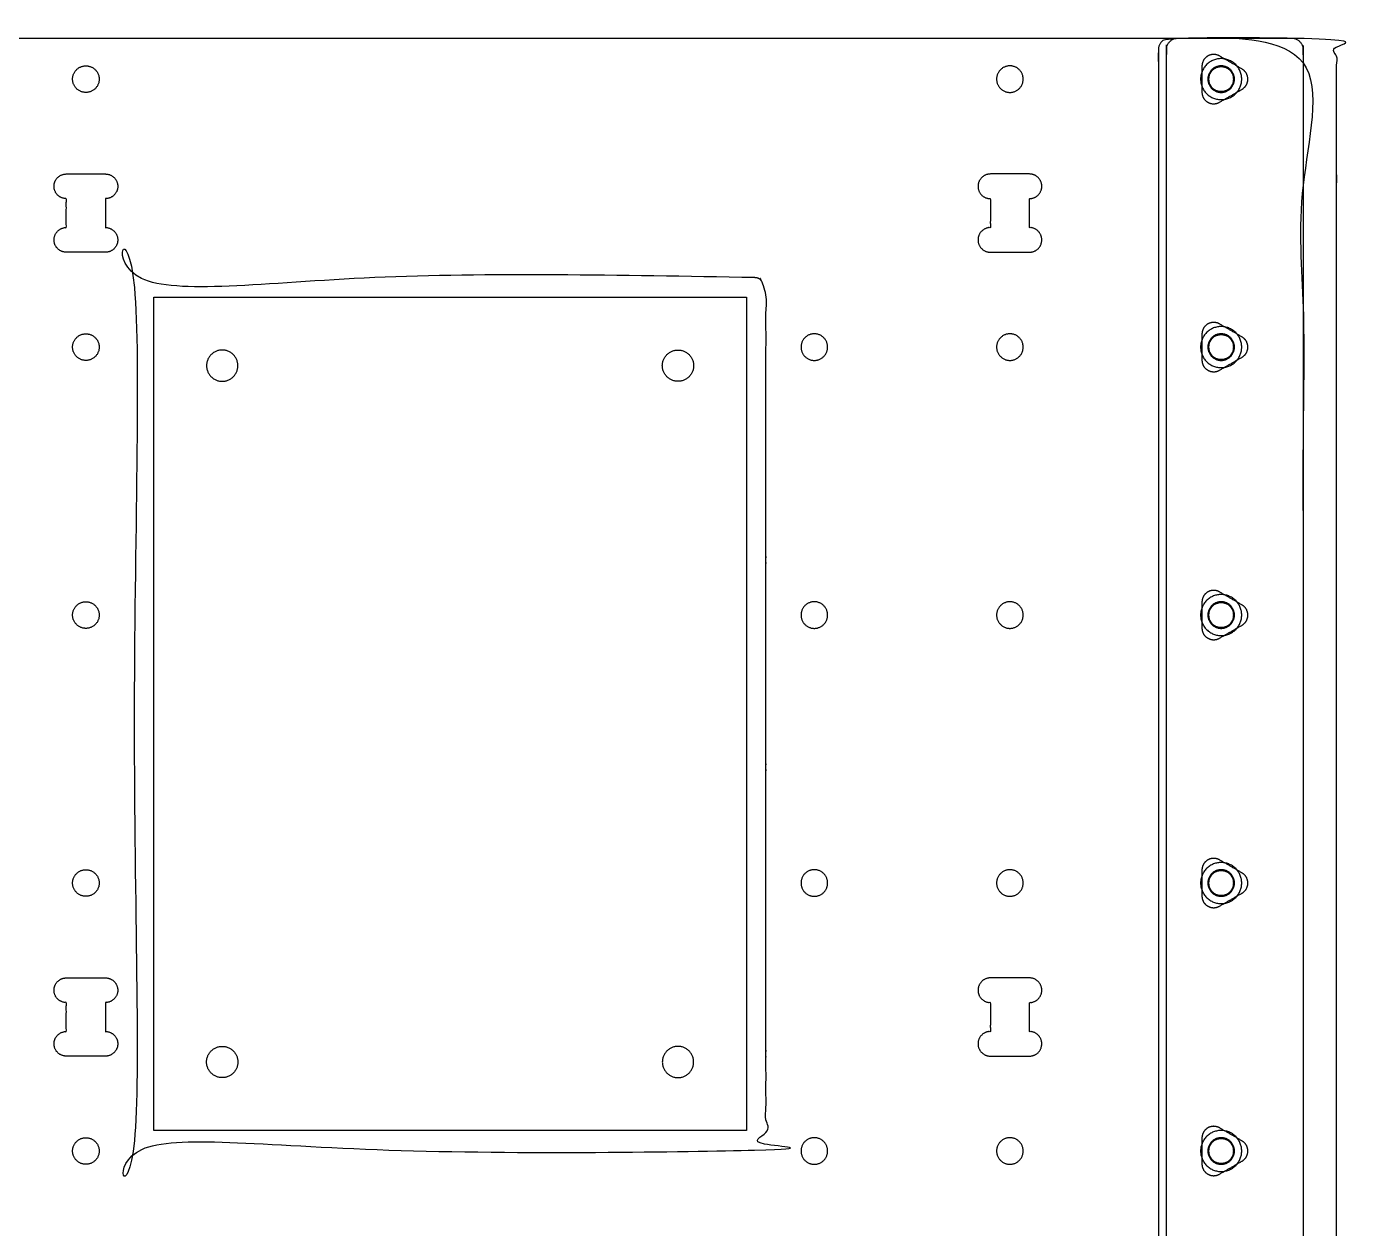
# Model space of a CAD drawing. Header units: millimetres. Extents: x -5 to 580, y 325 to 896.
# Drawn here: x 216.8 to 558.7, y 588.8 to 895.9 of the extents above; entities that cross this region are included whole.
import ezdxf

# ---------------------------------------------------------------- set-up
doc = ezdxf.new("R2010")
doc.units = ezdxf.units.MM
doc.header["$MEASUREMENT"] = 0
for name, color, linetype, true_color in [('Machine bed', 18, 'Continuous', 0x000000), ('Y foundations', 18, 'Continuous', 0x000000), ('Y plates', 18, 'Continuous', 0x000000)]:
    doc.layers.add(name, color=color, linetype=linetype, true_color=true_color)

msp = doc.modelspace()

# ---------------------------------------------------------------- linework, layer by layer
at = {"layer": 'Machine bed'}
msp.add_lwpolyline([(400.75, 826.75), (400.75, 613.75), (249.25, 613.75), (249.25, 826.75)], close=True, dxfattribs=at)
for points, weights, knots in [([(279.9, 401), (282.13, 403.23), (284.35, 401), (350, 401), (415.65, 401), (417.87, 403.23), (420.1, 401), (422.33, 398.77), (420.1, 396.55), (420.1, 394.27), (420.1, 392), (420.1, 391.5), (420.6, 391.5), (425.1, 391.5), (439.6, 391.5), (440.1, 391.5), (440.1, 392), (440.1, 394.27), (440.1, 396.55), (437.87, 398.77), (440.1, 401), (442.33, 403.23), (444.55, 401), (468.1, 401), (491.65, 401), (493.87, 403.23), (496.1, 401), (498.33, 398.77), (496.1, 396.55), (496.1, 394.27), (496.1, 392), (496.1, 391.5), (496.6, 391.5), (511.1, 391.5), (515.6, 391.5), (516.1, 391.5), (516.1, 392), (516.1, 394.27), (516.1, 396.55), (513.87, 398.77), (516.1, 401), (518.33, 403.23), (520.55, 401), (525.8, 401), (543.05, 401), (543.05, 645.5), (543.05, 890), (543.05, 893), (540.05, 893), (350, 893), (159.95, 893), (156.95, 893), (156.95, 890), (156.95, 645.5), (156.95, 401), (162.2, 401), (179.45, 401), (181.67, 403.23), (183.9, 401), (186.13, 398.77), (183.9, 396.55), (183.9, 394.27), (183.9, 392), (183.9, 391.5), (184.4, 391.5), (188.9, 391.5), (203.4, 391.5), (203.9, 391.5), (203.9, 392), (203.9, 394.27), (203.9, 396.55), (201.67, 398.77), (203.9, 401), (206.13, 403.23), (208.35, 401), (231.9, 401), (255.45, 401), (257.67, 403.23), (259.9, 401), (262.13, 398.77), (259.9, 396.55), (259.9, 394.27), (259.9, 392), (259.9, 391.5), (260.4, 391.5), (274.9, 391.5), (279.4, 391.5), (279.9, 391.5), (279.9, 392), (279.9, 394.27), (279.9, 396.55), (277.67, 398.77), (279.9, 401)], [1, 0.707106781187, 1, 1, 1, 0.707106781187, 1, 0.707106781187, 1, 1, 1, 0.707106781184, 1, 1, 1, 0.707106781187, 1, 1, 1, 0.707106781187, 1, 0.707106781187, 1, 1, 1, 0.707106781187, 1, 0.707106781187, 1, 1, 1, 0.707106781183, 1, 1, 1, 0.707106781179, 1, 1, 1, 0.707106781187, 1, 0.707106781187, 1, 1, 1, 1, 1, 0.707106781187, 1, 1, 1, 0.707106781187, 1, 1, 1, 1, 1, 0.707106781187, 1, 0.707106781187, 1, 1, 1, 0.707106781187, 1, 1, 1, 0.707106781188, 1, 1, 1, 0.707106781187, 1, 0.707106781187, 1, 1, 1, 0.707106781187, 1, 0.707106781187, 1, 1, 1, 0.707106781187, 1, 1, 1, 0.707106781181, 1, 1, 1, 0.707106781187, 1], [0, 0, 0, 4.948008, 4.948008, 112.238463, 112.238463, 117.186471, 117.186471, 122.13448, 122.13448, 122.870879, 122.870879, 123.656278, 123.656278, 129.769078, 129.769078, 130.554476, 130.554476, 131.290875, 131.290875, 136.238884, 136.238884, 141.186892, 141.186892, 232.277347, 232.277347, 237.225355, 237.225355, 242.173364, 242.173364, 242.909763, 242.909763, 243.695161, 243.695161, 249.807961, 249.807961, 250.593359, 250.593359, 251.329759, 251.329759, 256.277767, 256.277767, 261.225776, 261.225776, 271.722326, 271.722326, 701.08818, 701.08818, 705.800569, 705.800569, 1085.903215, 1085.903215, 1090.615604, 1090.615604, 1519.981457, 1519.981457, 1530.478008, 1530.478008, 1535.426016, 1535.426016, 1540.374025, 1540.374025, 1541.110424, 1541.110424, 1541.895822, 1541.895822, 1548.008622, 1548.008622, 1548.79402, 1548.79402, 1549.53042, 1549.53042, 1554.478428, 1554.478428, 1559.426437, 1559.426437, 1650.516891, 1650.516891, 1655.4649, 1655.4649, 1660.412908, 1660.412908, 1661.149308, 1661.149308, 1661.934706, 1661.934706, 1668.047506, 1668.047506, 1668.832904, 1668.832904, 1669.569304, 1669.569304, 1674.517312, 1674.517312, 1674.517312]), ([(228.5, 882.5), (228.5, 879.1), (231.9, 879.1), (235.3, 879.1), (235.3, 882.5), (235.3, 885.9), (231.9, 885.9), (228.5, 885.9), (228.5, 882.5)], [1, 0.707106781187, 1, 0.707106781187, 1, 0.707106781187, 1, 0.707106781187, 1], [-20.106193, -20.106193, -20.106193, -15.079645, -15.079645, -10.053096, -10.053096, -5.026548, -5.026548, 0, 0, 0]), ([(471.5, 882.5), (471.5, 879.1), (468.1, 879.1), (464.7, 879.1), (464.7, 882.5), (464.7, 885.9), (468.1, 885.9), (471.5, 885.9), (471.5, 882.5)], [1, 0.707106781187, 1, 0.707106781187, 1, 0.707106781187, 1, 0.707106781187, 1], [-20.106193, -20.106193, -20.106193, -15.079645, -15.079645, -10.053096, -10.053096, -5.026548, -5.026548, 0, 0, 0]), ([(527.42, 885.1), (528.92, 884.23), (528.92, 882.5), (528.92, 880.77), (527.42, 879.9), (524.56, 878.25), (521.69, 876.59), (520.19, 875.73), (518.69, 876.59), (517.19, 877.46), (517.19, 879.19), (517.19, 882.5), (517.19, 885.81), (517.19, 887.54), (518.69, 888.41), (520.19, 889.27), (521.69, 888.41), (524.56, 886.75), (527.42, 885.1)], [1, 0.866025403784, 1, 0.866025403784, 1, 1, 1, 0.866025403784, 1, 0.866025403784, 1, 1, 1, 0.866025403784, 1, 0.866025403784, 1, 1, 1], [0, 0, 0, 3.141593, 3.141593, 6.283185, 6.283185, 12.395289, 12.395289, 15.536881, 15.536881, 18.678474, 18.678474, 24.790578, 24.790578, 27.93217, 27.93217, 31.073763, 31.073763, 37.185866, 37.185866, 37.185866]), ([(525.5, 882.5), (525.5, 879.1), (522.1, 879.1), (518.7, 879.1), (518.7, 882.5), (518.7, 885.9), (522.1, 885.9), (525.5, 885.9), (525.5, 882.5)], [1, 0.707106781187, 1, 0.707106781187, 1, 0.707106781187, 1, 0.707106781187, 1], [-20.106193, -20.106193, -20.106193, -15.079645, -15.079645, -10.053096, -10.053096, -5.026548, -5.026548, 0, 0, 0]), ([(236.9, 858.25), (231.9, 858.25), (226.9, 858.25), (223.75, 858.25), (223.75, 855.1), (223.75, 851.95), (226.9, 851.95), (226.9, 848.25), (226.9, 844.55), (223.75, 844.55), (223.75, 841.4), (223.75, 838.25), (226.9, 838.25), (231.9, 838.25), (236.9, 838.25), (240.05, 838.25), (240.05, 841.4), (240.05, 844.55), (236.9, 844.55), (236.9, 848.25), (236.9, 851.95), (240.05, 851.95), (240.05, 855.1), (240.05, 858.25), (236.9, 858.25)], [1, 1, 1, 0.707106781187, 1, 0.707106781187, 1, 1, 1, 0.707106781187, 1, 0.707106781187, 1, 1, 1, 0.707106781187, 1, 0.707106781187, 1, 1, 1, 0.707106781187, 1, 0.707106781187, 1], [13.584, 13.584, 13.584, 20.376, 20.376, 25.324008, 25.324008, 30.272017, 30.272017, 32.785057, 32.785057, 37.733065, 37.733065, 42.681074, 42.681074, 49.473074, 49.473074, 54.421082, 54.421082, 59.369091, 59.369091, 61.882131, 61.882131, 66.830139, 66.830139, 71.778147, 71.778147, 71.778147]), ([(463.1, 858.25), (468.1, 858.25), (473.1, 858.25), (476.25, 858.25), (476.25, 855.1), (476.25, 851.95), (473.1, 851.95), (473.1, 848.25), (473.1, 844.55), (476.25, 844.55), (476.25, 841.4), (476.25, 838.25), (473.1, 838.25), (468.1, 838.25), (463.1, 838.25), (459.95, 838.25), (459.95, 841.4), (459.95, 844.55), (463.1, 844.55), (463.1, 848.25), (463.1, 851.95), (459.95, 851.95), (459.95, 855.1), (459.95, 858.25), (463.1, 858.25)], [1, 1, 1, 0.707106781187, 1, 0.707106781187, 1, 1, 1, 0.707106781187, 1, 0.707106781187, 1, 1, 1, 0.707106781187, 1, 0.707106781187, 1, 1, 1, 0.707106781187, 1, 0.707106781187, 1], [13.584, 13.584, 13.584, 20.376, 20.376, 25.324008, 25.324008, 30.272017, 30.272017, 32.785057, 32.785057, 37.733065, 37.733065, 42.681074, 42.681074, 49.473074, 49.473074, 54.421082, 54.421082, 59.369091, 59.369091, 61.882131, 61.882131, 66.830139, 66.830139, 71.778147, 71.778147, 71.778147]), ([(402.75, 831.75), (405.75, 831.75), (405.75, 828.75), (405.75, 720.25), (405.75, 611.75), (405.75, 608.75), (402.75, 608.75), (325, 608.75), (247.25, 608.75), (244.25, 608.75), (244.25, 611.75), (244.25, 720.25), (244.25, 828.75), (244.25, 831.75), (247.25, 831.75), (325, 831.75), (402.75, 831.75)], [1, 0.707106781187, 1, 1, 1, 0.707106781187, 1, 1, 1, 0.707106781187, 1, 1, 1, 0.707106781187, 1, 1, 1], [0, 0, 0, 4.712389, 4.712389, 209.062165, 209.062165, 213.774554, 213.774554, 218.588795, 218.588795, 223.301184, 223.301184, 228.166655, 228.166655, 232.879044, 232.879044, 237.693286, 237.693286, 237.693286]), ([(228.5, 814), (228.5, 810.6), (231.9, 810.6), (235.3, 810.6), (235.3, 814), (235.3, 817.4), (231.9, 817.4), (228.5, 817.4), (228.5, 814)], [1, 0.707106781187, 1, 0.707106781187, 1, 0.707106781187, 1, 0.707106781187, 1], [-20.106193, -20.106193, -20.106193, -15.079645, -15.079645, -10.053096, -10.053096, -5.026548, -5.026548, 0, 0, 0]), ([(421.5, 814), (421.5, 810.6), (418.1, 810.6), (414.7, 810.6), (414.7, 814), (414.7, 817.4), (418.1, 817.4), (421.5, 817.4), (421.5, 814)], [1, 0.707106781187, 1, 0.707106781187, 1, 0.707106781187, 1, 0.707106781187, 1], [-20.106193, -20.106193, -20.106193, -15.079645, -15.079645, -10.053096, -10.053096, -5.026548, -5.026548, 0, 0, 0]), ([(471.5, 814), (471.5, 810.6), (468.1, 810.6), (464.7, 810.6), (464.7, 814), (464.7, 817.4), (468.1, 817.4), (471.5, 817.4), (471.5, 814)], [1, 0.707106781187, 1, 0.707106781187, 1, 0.707106781187, 1, 0.707106781187, 1], [-20.106193, -20.106193, -20.106193, -15.079645, -15.079645, -10.053096, -10.053096, -5.026548, -5.026548, 0, 0, 0]), ([(527.42, 816.6), (528.92, 815.73), (528.92, 814), (528.92, 812.27), (527.42, 811.4), (524.56, 809.75), (521.69, 808.09), (520.19, 807.23), (518.69, 808.09), (517.19, 808.96), (517.19, 810.69), (517.19, 814), (517.19, 817.31), (517.19, 819.04), (518.69, 819.91), (520.19, 820.77), (521.69, 819.91), (524.56, 818.25), (527.42, 816.6)], [1, 0.866025403784, 1, 0.866025403784, 1, 1, 1, 0.866025403784, 1, 0.866025403784, 1, 1, 1, 0.866025403784, 1, 0.866025403784, 1, 1, 1], [0, 0, 0, 3.141593, 3.141593, 6.283185, 6.283185, 12.395289, 12.395289, 15.536881, 15.536881, 18.678474, 18.678474, 24.790578, 24.790578, 27.93217, 27.93217, 31.073763, 31.073763, 37.185866, 37.185866, 37.185866]), ([(525.5, 814), (525.5, 810.6), (522.1, 810.6), (518.7, 810.6), (518.7, 814), (518.7, 817.4), (522.1, 817.4), (525.5, 817.4), (525.5, 814)], [1, 0.707106781187, 1, 0.707106781187, 1, 0.707106781187, 1, 0.707106781187, 1], [-20.106193, -20.106193, -20.106193, -15.079645, -15.079645, -10.053096, -10.053096, -5.026548, -5.026548, 0, 0, 0]), ([(270.75, 809.25), (270.75, 805.25), (266.75, 805.25), (262.75, 805.25), (262.75, 809.25), (262.75, 813.25), (266.75, 813.25), (270.75, 813.25), (270.75, 809.25)], [1, 0.707106781187, 1, 0.707106781187, 1, 0.707106781187, 1, 0.707106781187, 1], [0, 0, 0, 6.283185, 6.283185, 12.566371, 12.566371, 18.849556, 18.849556, 25.132741, 25.132741, 25.132741]), ([(379.25, 809.25), (379.25, 805.25), (383.25, 805.25), (387.25, 805.25), (387.25, 809.25), (387.25, 813.25), (383.25, 813.25), (379.25, 813.25), (379.25, 809.25)], [1, 0.707106781187, 1, 0.707106781187, 1, 0.707106781187, 1, 0.707106781187, 1], [0, 0, 0, 6.283185, 6.283185, 12.566371, 12.566371, 18.849556, 18.849556, 25.132741, 25.132741, 25.132741]), ([(228.5, 745.5), (228.5, 742.1), (231.9, 742.1), (235.3, 742.1), (235.3, 745.5), (235.3, 748.9), (231.9, 748.9), (228.5, 748.9), (228.5, 745.5)], [1, 0.707106781187, 1, 0.707106781187, 1, 0.707106781187, 1, 0.707106781187, 1], [-20.106193, -20.106193, -20.106193, -15.079645, -15.079645, -10.053096, -10.053096, -5.026548, -5.026548, 0, 0, 0]), ([(421.5, 745.5), (421.5, 742.1), (418.1, 742.1), (414.7, 742.1), (414.7, 745.5), (414.7, 748.9), (418.1, 748.9), (421.5, 748.9), (421.5, 745.5)], [1, 0.707106781187, 1, 0.707106781187, 1, 0.707106781187, 1, 0.707106781187, 1], [-20.106193, -20.106193, -20.106193, -15.079645, -15.079645, -10.053096, -10.053096, -5.026548, -5.026548, 0, 0, 0]), ([(471.5, 745.5), (471.5, 742.1), (468.1, 742.1), (464.7, 742.1), (464.7, 745.5), (464.7, 748.9), (468.1, 748.9), (471.5, 748.9), (471.5, 745.5)], [1, 0.707106781187, 1, 0.707106781187, 1, 0.707106781187, 1, 0.707106781187, 1], [-20.106193, -20.106193, -20.106193, -15.079645, -15.079645, -10.053096, -10.053096, -5.026548, -5.026548, 0, 0, 0]), ([(527.42, 748.1), (528.92, 747.23), (528.92, 745.5), (528.92, 743.77), (527.42, 742.9), (524.56, 741.25), (521.69, 739.59), (520.19, 738.73), (518.69, 739.59), (517.19, 740.46), (517.19, 742.19), (517.19, 745.5), (517.19, 748.81), (517.19, 750.54), (518.69, 751.41), (520.19, 752.27), (521.69, 751.41), (524.56, 749.75), (527.42, 748.1)], [1, 0.866025403784, 1, 0.866025403784, 1, 1, 1, 0.866025403784, 1, 0.866025403784, 1, 1, 1, 0.866025403784, 1, 0.866025403784, 1, 1, 1], [0, 0, 0, 3.141593, 3.141593, 6.283185, 6.283185, 12.395289, 12.395289, 15.536881, 15.536881, 18.678474, 18.678474, 24.790578, 24.790578, 27.93217, 27.93217, 31.073763, 31.073763, 37.185866, 37.185866, 37.185866]), ([(525.5, 745.5), (525.5, 742.1), (522.1, 742.1), (518.7, 742.1), (518.7, 745.5), (518.7, 748.9), (522.1, 748.9), (525.5, 748.9), (525.5, 745.5)], [1, 0.707106781187, 1, 0.707106781187, 1, 0.707106781187, 1, 0.707106781187, 1], [-20.106193, -20.106193, -20.106193, -15.079645, -15.079645, -10.053096, -10.053096, -5.026548, -5.026548, 0, 0, 0]), ([(228.5, 677), (228.5, 673.6), (231.9, 673.6), (235.3, 673.6), (235.3, 677), (235.3, 680.4), (231.9, 680.4), (228.5, 680.4), (228.5, 677)], [1, 0.707106781187, 1, 0.707106781187, 1, 0.707106781187, 1, 0.707106781187, 1], [-20.106193, -20.106193, -20.106193, -15.079645, -15.079645, -10.053096, -10.053096, -5.026548, -5.026548, 0, 0, 0]), ([(421.5, 677), (421.5, 673.6), (418.1, 673.6), (414.7, 673.6), (414.7, 677), (414.7, 680.4), (418.1, 680.4), (421.5, 680.4), (421.5, 677)], [1, 0.707106781187, 1, 0.707106781187, 1, 0.707106781187, 1, 0.707106781187, 1], [-20.106193, -20.106193, -20.106193, -15.079645, -15.079645, -10.053096, -10.053096, -5.026548, -5.026548, 0, 0, 0]), ([(471.5, 677), (471.5, 673.6), (468.1, 673.6), (464.7, 673.6), (464.7, 677), (464.7, 680.4), (468.1, 680.4), (471.5, 680.4), (471.5, 677)], [1, 0.707106781187, 1, 0.707106781187, 1, 0.707106781187, 1, 0.707106781187, 1], [-20.106193, -20.106193, -20.106193, -15.079645, -15.079645, -10.053096, -10.053096, -5.026548, -5.026548, 0, 0, 0]), ([(527.42, 679.6), (528.92, 678.73), (528.92, 677), (528.92, 675.27), (527.42, 674.4), (524.56, 672.75), (521.69, 671.09), (520.19, 670.23), (518.69, 671.09), (517.19, 671.96), (517.19, 673.69), (517.19, 677), (517.19, 680.31), (517.19, 682.04), (518.69, 682.91), (520.19, 683.77), (521.69, 682.91), (524.56, 681.25), (527.42, 679.6)], [1, 0.866025403784, 1, 0.866025403784, 1, 1, 1, 0.866025403784, 1, 0.866025403784, 1, 1, 1, 0.866025403784, 1, 0.866025403784, 1, 1, 1], [0, 0, 0, 3.141593, 3.141593, 6.283185, 6.283185, 12.395289, 12.395289, 15.536881, 15.536881, 18.678474, 18.678474, 24.790578, 24.790578, 27.93217, 27.93217, 31.073763, 31.073763, 37.185866, 37.185866, 37.185866]), ([(525.5, 677), (525.5, 673.6), (522.1, 673.6), (518.7, 673.6), (518.7, 677), (518.7, 680.4), (522.1, 680.4), (525.5, 680.4), (525.5, 677)], [1, 0.707106781187, 1, 0.707106781187, 1, 0.707106781187, 1, 0.707106781187, 1], [-20.106193, -20.106193, -20.106193, -15.079645, -15.079645, -10.053096, -10.053096, -5.026548, -5.026548, 0, 0, 0]), ([(236.9, 652.75), (231.9, 652.75), (226.9, 652.75), (223.75, 652.75), (223.75, 649.6), (223.75, 646.45), (226.9, 646.45), (226.9, 642.75), (226.9, 639.05), (223.75, 639.05), (223.75, 635.9), (223.75, 632.75), (226.9, 632.75), (231.9, 632.75), (236.9, 632.75), (240.05, 632.75), (240.05, 635.9), (240.05, 639.05), (236.9, 639.05), (236.9, 642.75), (236.9, 646.45), (240.05, 646.45), (240.05, 649.6), (240.05, 652.75), (236.9, 652.75)], [1, 1, 1, 0.707106781187, 1, 0.707106781187, 1, 1, 1, 0.707106781187, 1, 0.707106781187, 1, 1, 1, 0.707106781187, 1, 0.707106781187, 1, 1, 1, 0.707106781187, 1, 0.707106781187, 1], [13.584, 13.584, 13.584, 20.376, 20.376, 25.324008, 25.324008, 30.272017, 30.272017, 32.785057, 32.785057, 37.733065, 37.733065, 42.681074, 42.681074, 49.473074, 49.473074, 54.421082, 54.421082, 59.369091, 59.369091, 61.882131, 61.882131, 66.830139, 66.830139, 71.778147, 71.778147, 71.778147]), ([(463.1, 652.75), (468.1, 652.75), (473.1, 652.75), (476.25, 652.75), (476.25, 649.6), (476.25, 646.45), (473.1, 646.45), (473.1, 642.75), (473.1, 639.05), (476.25, 639.05), (476.25, 635.9), (476.25, 632.75), (473.1, 632.75), (468.1, 632.75), (463.1, 632.75), (459.95, 632.75), (459.95, 635.9), (459.95, 639.05), (463.1, 639.05), (463.1, 642.75), (463.1, 646.45), (459.95, 646.45), (459.95, 649.6), (459.95, 652.75), (463.1, 652.75)], [1, 1, 1, 0.707106781187, 1, 0.707106781187, 1, 1, 1, 0.707106781187, 1, 0.707106781187, 1, 1, 1, 0.707106781187, 1, 0.707106781187, 1, 1, 1, 0.707106781187, 1, 0.707106781187, 1], [13.584, 13.584, 13.584, 20.376, 20.376, 25.324008, 25.324008, 30.272017, 30.272017, 32.785057, 32.785057, 37.733065, 37.733065, 42.681074, 42.681074, 49.473074, 49.473074, 54.421082, 54.421082, 59.369091, 59.369091, 61.882131, 61.882131, 66.830139, 66.830139, 71.778147, 71.778147, 71.778147]), ([(270.75, 631.25), (270.75, 635.25), (266.75, 635.25), (262.75, 635.25), (262.75, 631.25), (262.75, 627.25), (266.75, 627.25), (270.75, 627.25), (270.75, 631.25)], [1, 0.707106781187, 1, 0.707106781187, 1, 0.707106781187, 1, 0.707106781187, 1], [0, 0, 0, 6.283185, 6.283185, 12.566371, 12.566371, 18.849556, 18.849556, 25.132741, 25.132741, 25.132741]), ([(379.25, 631.25), (379.25, 635.25), (383.25, 635.25), (387.25, 635.25), (387.25, 631.25), (387.25, 627.25), (383.25, 627.25), (379.25, 627.25), (379.25, 631.25)], [1, 0.707106781187, 1, 0.707106781187, 1, 0.707106781187, 1, 0.707106781187, 1], [0, 0, 0, 6.283185, 6.283185, 12.566371, 12.566371, 18.849556, 18.849556, 25.132741, 25.132741, 25.132741]), ([(527.42, 611.1), (528.92, 610.23), (528.92, 608.5), (528.92, 606.77), (527.42, 605.9), (524.56, 604.25), (521.69, 602.59), (520.19, 601.73), (518.69, 602.59), (517.19, 603.46), (517.19, 605.19), (517.19, 608.5), (517.19, 611.81), (517.19, 613.54), (518.69, 614.41), (520.19, 615.27), (521.69, 614.41), (524.56, 612.75), (527.42, 611.1)], [1, 0.866025403784, 1, 0.866025403784, 1, 1, 1, 0.866025403784, 1, 0.866025403784, 1, 1, 1, 0.866025403784, 1, 0.866025403784, 1, 1, 1], [0, 0, 0, 3.141593, 3.141593, 6.283185, 6.283185, 12.395289, 12.395289, 15.536881, 15.536881, 18.678474, 18.678474, 24.790578, 24.790578, 27.93217, 27.93217, 31.073763, 31.073763, 37.185866, 37.185866, 37.185866]), ([(228.5, 608.5), (228.5, 605.1), (231.9, 605.1), (235.3, 605.1), (235.3, 608.5), (235.3, 611.9), (231.9, 611.9), (228.5, 611.9), (228.5, 608.5)], [1, 0.707106781187, 1, 0.707106781187, 1, 0.707106781187, 1, 0.707106781187, 1], [-20.106193, -20.106193, -20.106193, -15.079645, -15.079645, -10.053096, -10.053096, -5.026548, -5.026548, 0, 0, 0]), ([(421.5, 608.5), (421.5, 605.1), (418.1, 605.1), (414.7, 605.1), (414.7, 608.5), (414.7, 611.9), (418.1, 611.9), (421.5, 611.9), (421.5, 608.5)], [1, 0.707106781187, 1, 0.707106781187, 1, 0.707106781187, 1, 0.707106781187, 1], [-20.106193, -20.106193, -20.106193, -15.079645, -15.079645, -10.053096, -10.053096, -5.026548, -5.026548, 0, 0, 0]), ([(471.5, 608.5), (471.5, 605.1), (468.1, 605.1), (464.7, 605.1), (464.7, 608.5), (464.7, 611.9), (468.1, 611.9), (471.5, 611.9), (471.5, 608.5)], [1, 0.707106781187, 1, 0.707106781187, 1, 0.707106781187, 1, 0.707106781187, 1], [-20.106193, -20.106193, -20.106193, -15.079645, -15.079645, -10.053096, -10.053096, -5.026548, -5.026548, 0, 0, 0]), ([(525.5, 608.5), (525.5, 605.1), (522.1, 605.1), (518.7, 605.1), (518.7, 608.5), (518.7, 611.9), (522.1, 611.9), (525.5, 611.9), (525.5, 608.5)], [1, 0.707106781187, 1, 0.707106781187, 1, 0.707106781187, 1, 0.707106781187, 1], [-20.106193, -20.106193, -20.106193, -15.079645, -15.079645, -10.053096, -10.053096, -5.026548, -5.026548, 0, 0, 0])]:
    msp.add_rational_spline(points, weights, degree=2, knots=knots, dxfattribs=at)
at = {"layer": 'Y foundations'}
for points, weights, knots in [([(540.05, 893), (525.58, 893), (511.1, 893), (508.1, 893), (508.1, 890), (508.1, 677), (508.1, 464), (508.1, 461), (511.1, 461), (525.58, 461), (540.05, 461), (543.05, 461), (543.05, 464), (543.05, 677), (543.05, 890), (543.05, 893), (540.05, 893)], [1, 1, 1, 0.707106781187, 1, 1, 1, 0.707106781187, 1, 1, 1, 0.707106781187, 1, 1, 1, 0.707106781187, 1], [-459.663712, -459.663712, -459.663712, -430.712389, -430.712389, -426, -426, 0, 0, 4.712389, 4.712389, 33.663712, 33.663712, 38.376101, 38.376101, 464.376101, 464.376101, 469.08849, 469.08849, 469.08849]), ([(525.3, 882.5), (525.3, 879.3), (522.1, 879.3), (518.9, 879.3), (518.9, 882.5), (518.9, 885.7), (522.1, 885.7), (525.3, 885.7), (525.3, 882.5)], [1, 0.707106781187, 1, 0.707106781187, 1, 0.707106781187, 1, 0.707106781187, 1], [-20.106193, -20.106193, -20.106193, -15.079645, -15.079645, -10.053096, -10.053096, -5.026548, -5.026548, 0, 0, 0]), ([(525.3, 814), (525.3, 810.8), (522.1, 810.8), (518.9, 810.8), (518.9, 814), (518.9, 817.2), (522.1, 817.2), (525.3, 817.2), (525.3, 814)], [1, 0.707106781187, 1, 0.707106781187, 1, 0.707106781187, 1, 0.707106781187, 1], [-20.106193, -20.106193, -20.106193, -15.079645, -15.079645, -10.053096, -10.053096, -5.026548, -5.026548, 0, 0, 0]), ([(525.3, 745.5), (525.3, 742.3), (522.1, 742.3), (518.9, 742.3), (518.9, 745.5), (518.9, 748.7), (522.1, 748.7), (525.3, 748.7), (525.3, 745.5)], [1, 0.707106781187, 1, 0.707106781187, 1, 0.707106781187, 1, 0.707106781187, 1], [-20.106193, -20.106193, -20.106193, -15.079645, -15.079645, -10.053096, -10.053096, -5.026548, -5.026548, 0, 0, 0]), ([(525.3, 677), (525.3, 673.8), (522.1, 673.8), (518.9, 673.8), (518.9, 677), (518.9, 680.2), (522.1, 680.2), (525.3, 680.2), (525.3, 677)], [1, 0.707106781187, 1, 0.707106781187, 1, 0.707106781187, 1, 0.707106781187, 1], [-20.106193, -20.106193, -20.106193, -15.079645, -15.079645, -10.053096, -10.053096, -5.026548, -5.026548, 0, 0, 0]), ([(525.3, 608.5), (525.3, 605.3), (522.1, 605.3), (518.9, 605.3), (518.9, 608.5), (518.9, 611.7), (522.1, 611.7), (525.3, 611.7), (525.3, 608.5)], [1, 0.707106781187, 1, 0.707106781187, 1, 0.707106781187, 1, 0.707106781187, 1], [-20.106193, -20.106193, -20.106193, -15.079645, -15.079645, -10.053096, -10.053096, -5.026548, -5.026548, 0, 0, 0])]:
    msp.add_rational_spline(points, weights, degree=2, knots=knots, dxfattribs=at)
at = {"layer": 'Y plates'}
for points, weights, knots in [([(558.65, 503), (558.65, 496.41), (558.65, 489.83), (558.65, 489), (558.43, 488.21), (554.92, 475.7), (551.41, 463.19), (550.8, 461), (548.52, 461), (529.81, 461), (509.05, 461), (506.05, 461), (506.05, 464), (506.05, 677), (506.05, 890), (506.05, 893), (509.05, 893), (529.45, 893), (548.6, 893), (551.6, 893), (551.6, 890), (551.6, 696.5), (551.6, 503), (554.72, 503), (558.65, 503)], [1, 1, 1, 0.990672060734, 1, 1, 1, 0.796866700146, 1, 1, 1, 0.707106781186, 1, 1, 1, 0.707106781186, 1, 1, 1, 0.707106781186, 1, 1, 1, 1, 1], [833.850437, 833.850437, 833.850437, 847.025133, 847.025133, 848.665448, 848.665448, 874.646991, 874.646991, 878.539223, 878.539223, 879.41569, 879.41569, 884.128079, 884.128079, 1310.128079, 1310.128079, 1314.840468, 1314.840468, 1315.699942, 1315.699942, 1320.412331, 1320.412331, 1707.411008, 1707.411008, 1715.262768, 1715.262768, 1715.262768]), ([(527.35, 882.5), (527.35, 877.25), (522.1, 877.25), (516.85, 877.25), (516.85, 882.5), (516.85, 887.75), (522.1, 887.75), (527.35, 887.75), (527.35, 882.5)], [1, 0.707106781187, 1, 0.707106781187, 1, 0.707106781187, 1, 0.707106781187, 1], [-32.986723, -32.986723, -32.986723, -24.740042, -24.740042, -16.493361, -16.493361, -8.246681, -8.246681, 0, 0, 0]), ([(525.3, 882.5), (525.3, 885.7), (522.1, 885.7), (518.9, 885.7), (518.9, 882.5), (518.9, 879.3), (522.1, 879.3), (525.3, 879.3), (525.3, 882.5)], [1, 0.707106781187, 1, 0.707106781187, 1, 0.707106781187, 1, 0.707106781187, 1], [0, 0, 0, 5.026548, 5.026548, 10.053096, 10.053096, 15.079645, 15.079645, 20.106193, 20.106193, 20.106193]), ([(527.35, 814), (527.35, 808.75), (522.1, 808.75), (516.85, 808.75), (516.85, 814), (516.85, 819.25), (522.1, 819.25), (527.35, 819.25), (527.35, 814)], [1, 0.707106781187, 1, 0.707106781187, 1, 0.707106781187, 1, 0.707106781187, 1], [-32.986723, -32.986723, -32.986723, -24.740042, -24.740042, -16.493361, -16.493361, -8.246681, -8.246681, 0, 0, 0]), ([(525.3, 814), (525.3, 817.2), (522.1, 817.2), (518.9, 817.2), (518.9, 814), (518.9, 810.8), (522.1, 810.8), (525.3, 810.8), (525.3, 814)], [1, 0.707106781187, 1, 0.707106781187, 1, 0.707106781187, 1, 0.707106781187, 1], [0, 0, 0, 5.026548, 5.026548, 10.053096, 10.053096, 15.079645, 15.079645, 20.106193, 20.106193, 20.106193]), ([(527.35, 745.5), (527.35, 740.25), (522.1, 740.25), (516.85, 740.25), (516.85, 745.5), (516.85, 750.75), (522.1, 750.75), (527.35, 750.75), (527.35, 745.5)], [1, 0.707106781187, 1, 0.707106781187, 1, 0.707106781187, 1, 0.707106781187, 1], [-32.986723, -32.986723, -32.986723, -24.740042, -24.740042, -16.493361, -16.493361, -8.246681, -8.246681, 0, 0, 0]), ([(525.3, 745.5), (525.3, 748.7), (522.1, 748.7), (518.9, 748.7), (518.9, 745.5), (518.9, 742.3), (522.1, 742.3), (525.3, 742.3), (525.3, 745.5)], [1, 0.707106781187, 1, 0.707106781187, 1, 0.707106781187, 1, 0.707106781187, 1], [0, 0, 0, 5.026548, 5.026548, 10.053096, 10.053096, 15.079645, 15.079645, 20.106193, 20.106193, 20.106193]), ([(527.35, 677), (527.35, 671.75), (522.1, 671.75), (516.85, 671.75), (516.85, 677), (516.85, 682.25), (522.1, 682.25), (527.35, 682.25), (527.35, 677)], [1, 0.707106781187, 1, 0.707106781187, 1, 0.707106781187, 1, 0.707106781187, 1], [-32.986723, -32.986723, -32.986723, -24.740042, -24.740042, -16.493361, -16.493361, -8.246681, -8.246681, 0, 0, 0]), ([(525.3, 677), (525.3, 680.2), (522.1, 680.2), (518.9, 680.2), (518.9, 677), (518.9, 673.8), (522.1, 673.8), (525.3, 673.8), (525.3, 677)], [1, 0.707106781187, 1, 0.707106781187, 1, 0.707106781187, 1, 0.707106781187, 1], [0, 0, 0, 5.026548, 5.026548, 10.053096, 10.053096, 15.079645, 15.079645, 20.106193, 20.106193, 20.106193]), ([(527.35, 608.5), (527.35, 603.25), (522.1, 603.25), (516.85, 603.25), (516.85, 608.5), (516.85, 613.75), (522.1, 613.75), (527.35, 613.75), (527.35, 608.5)], [1, 0.707106781187, 1, 0.707106781187, 1, 0.707106781187, 1, 0.707106781187, 1], [-32.986723, -32.986723, -32.986723, -24.740042, -24.740042, -16.493361, -16.493361, -8.246681, -8.246681, 0, 0, 0]), ([(525.3, 608.5), (525.3, 611.7), (522.1, 611.7), (518.9, 611.7), (518.9, 608.5), (518.9, 605.3), (522.1, 605.3), (525.3, 605.3), (525.3, 608.5)], [1, 0.707106781187, 1, 0.707106781187, 1, 0.707106781187, 1, 0.707106781187, 1], [0, 0, 0, 5.026548, 5.026548, 10.053096, 10.053096, 15.079645, 15.079645, 20.106193, 20.106193, 20.106193])]:
    msp.add_rational_spline(points, weights, degree=2, knots=knots, dxfattribs=at)

doc.saveas('drawing.dxf')
